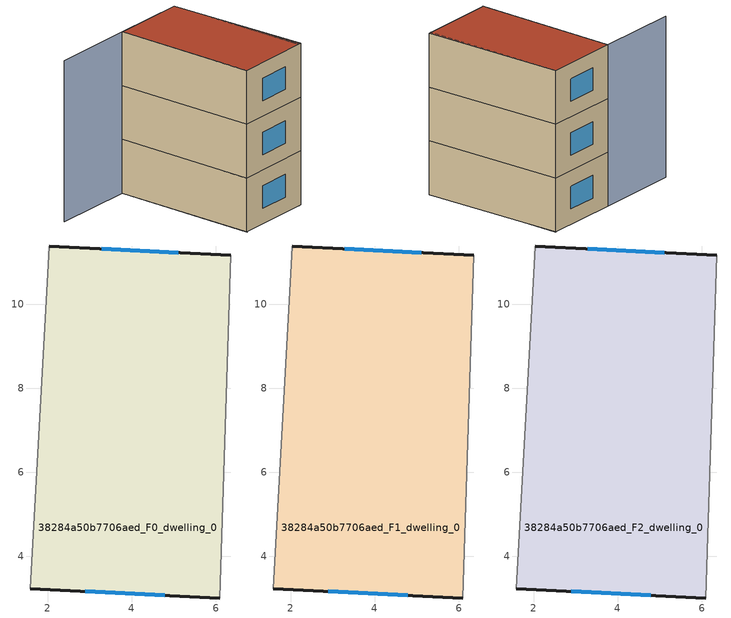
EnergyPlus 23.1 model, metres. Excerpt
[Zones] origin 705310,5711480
38284a50b7706aed_F0_dwelling_0
 floor ground (EU_floor_Construction): 6.35,11.16 6.09,3.01 1.59,3.23 2.04,11.38 z0
 wall outside (EU_wall_Construction): 6.35,11.16 2.04,11.38 / 1.59,3.23 6.09,3.01 z0:3
 wall adiabatic (EU_wall_Construction): 6.09,3.01 6.35,11.16 / 2.04,11.38 1.59,3.23 z0:3
 window (EU_Window_Construction): 5.11,11.22 3.28,11.32 / 2.89,3.16 4.79,3.07 z0.87:2.13
38284a50b7706aed_F1_dwelling_0
 floor to 38284a50b7706aed_F0_dwelling_0 (EU_floor_Construction): 6.35,11.16 6.09,3.01 1.59,3.23 2.04,11.38 z3
 wall outside (EU_wall_Construction): 6.35,11.16 2.04,11.38 / 1.59,3.23 6.09,3.01 z3:6
 wall adiabatic (EU_wall_Construction): 6.09,3.01 6.35,11.16 / 2.04,11.38 1.59,3.23 z3:6
 window (EU_Window_Construction): 5.11,11.22 3.28,11.32 / 2.89,3.16 4.79,3.07 z3.87:5.13
38284a50b7706aed_F2_dwelling_0
 floor to 38284a50b7706aed_F1_dwelling_0 (EU_floor_Construction): 6.35,11.16 6.09,3.01 1.59,3.23 2.04,11.38 z6
 wall outside (EU_wall_Construction): 6.35,11.16 2.04,11.38 / 1.59,3.23 6.09,3.01 z6:9
 wall adiabatic (EU_wall_Construction): 6.09,3.01 6.35,11.16 / 2.04,11.38 1.59,3.23 z6:9
 window (EU_Window_Construction): 5.11,11.22 3.28,11.32 / 2.89,3.16 4.79,3.07 z6.87:8.13
 roof outside (EU_roof_Construction): 6.09,3.01 6.35,11.16 2.04,11.38 1.59,3.23 z9
shading: 5.93,3.02 6.35,11.16 / -2.76,11.65 2.04,11.39 / 2.04,11.39 1.59,3.19 z0:9
[Building]
EU S2 Campaign: North Axis=0; Terrain=City; Solar Distribution=FullExterior
[Site:Location]
London: Latitude=51.5; Longitude=-0.5; Time Zone=0; Elevation=25
[SizingPeriod:WeatherFileDays]
AnnualSizingPeriod: Begin Month=1; Begin Day of Month=1; End Month=12; End Day of Month=31; Day of Week for Start Day=Monday; Use Weather File Daylight Saving Period=No; Use Weather File Rain and Snow Indicators=No
[MATERIAL]
EU_InternalMass_Material: Roughness=MediumRough; Thickness=0.1; Conductivity=1; Density=1800; Specific Heat=900; Thermal Absorptance=0.9; Solar Absorptance=0.7; Visible Absorptance=0.7
[MATERIAL:NOMASS] Roughness=MediumRough; Thermal Absorptance=0.9; Solar Absorptance=0.7; Visible Absorptance=0.7
Name | Thermal Resistance
EU_wall_NoMass | 0.724719
EU_roof_NoMass | 2.98947
EU_floor_NoMass | 2.39157
[WINDOWMATERIAL:SIMPLEGLAZINGSYSTEM]
EU_Window_SimpleGlazing: UFactor=2.63425; Solar Heat Gain Coefficient=0.76; Visible Transmittance=0.76
[CONSTRUCTION]
EU_wall_Construction: EU_wall_NoMass
EU_roof_Construction: EU_roof_NoMass
EU_floor_Construction: EU_floor_NoMass
EU_Window_Construction: EU_Window_SimpleGlazing
EU_InternalMass_Construction: EU_InternalMass_Material
[ZONE] Type=1; Multiplier=1; Ceiling Height=autocalculate; Volume=108.133; Floor Area=autocalculate; Part of Total Floor Area=Yes
38284a50b7706aed_F0_dwelling_0; 38284a50b7706aed_F1_dwelling_0; 38284a50b7706aed_F2_dwelling_0
[INTERNALMASS] Construction=EU_InternalMass_Construction; Surface Area=36.0443
Name | Zone or ZoneList
38284a50b7706aed_F0_dwelling_0_EU_InternalMass | 38284a50b7706aed_F0_dwelling_0
38284a50b7706aed_F1_dwelling_0_EU_InternalMass | 38284a50b7706aed_F1_dwelling_0
38284a50b7706aed_F2_dwelling_0_EU_InternalMass | 38284a50b7706aed_F2_dwelling_0
[OTHEREQUIPMENT] Fuel Type=Electricity; Design Level Calculation Method=Watts/Area; Power per Zone Floor Area=1; Fraction Latent=0; Fraction Radiant=0; Fraction Lost=0; Carbon Dioxide Generation Rate=0; EndUse Subcategory=EU_Step8_InternalGains
Name | Zone or ZoneList or Space or SpaceList | Schedule
EU_Step8_InternalGain_38284a50b7706aed_F0_dwelling_0_f000 | 38284a50b7706aed_F0_dwelling_0 | EU_Step8_GainSchedule_38284a50b7706aed_F0_dwelling_0_f000
EU_Step8_InternalGain_38284a50b7706aed_F1_dwelling_0_f000 | 38284a50b7706aed_F1_dwelling_0 | EU_Step8_GainSchedule_38284a50b7706aed_F1_dwelling_0_f000
EU_Step8_InternalGain_38284a50b7706aed_F2_dwelling_0_f000 | 38284a50b7706aed_F2_dwelling_0 | EU_Step8_GainSchedule_38284a50b7706aed_F2_dwelling_0_f000
[ZONEVENTILATION:DESIGNFLOWRATE] Schedule=EU_AlwaysOn; Design Flow Rate Calculation Method=AirChanges/Hour; Air Changes per Hour=0.418135; Ventilation Type=Natural; Fan Pressure Rise=0; Fan Total Efficiency=1; Constant Term Coefficient=1; Temperature Term Coefficient=0; Velocity Term Coefficient=0; Velocity Squared Term Coefficient=0; Minimum Indoor Temperature=-100; Maximum Indoor Temperature=100; Delta Temperature=-100; Minimum Outdoor Temperature=-100; Maximum Outdoor Temperature=100; Maximum Wind Speed=40
Name | Zone or ZoneList or Space or SpaceList
EU_ConstantAir_38284a50b7706aed_F0_dwelling_0 | 38284a50b7706aed_F0_dwelling_0
EU_ConstantAir_38284a50b7706aed_F1_dwelling_0 | 38284a50b7706aed_F1_dwelling_0
EU_ConstantAir_38284a50b7706aed_F2_dwelling_0 | 38284a50b7706aed_F2_dwelling_0
[HVACTEMPLATE:THERMOSTAT] Constant Heating Setpoint=20; Constant Cooling Setpoint=50
EU_HeatOnly_38284a50b7706aed_F0_dwelling_0; EU_HeatOnly_38284a50b7706aed_F1_dwelling_0; EU_HeatOnly_38284a50b7706aed_F2_dwelling_0
[HVACTEMPLATE:ZONE:IDEALLOADSAIRSYSTEM] System Availability Schedule=EU_AlwaysOn; Maximum Heating Supply Air Temperature=50; Minimum Cooling Supply Air Temperature=13; Maximum Heating Supply Air Humidity Ratio=0.0156; Minimum Cooling Supply Air Humidity Ratio=0.0077; Heating Limit=NoLimit; Cooling Limit=NoLimit; Heating Availability Schedule=EU_AlwaysOn; Cooling Availability Schedule=EU_CoolingOff; Dehumidification Control Type=ConstantSensibleHeatRatio; Cooling Sensible Heat Ratio=0.7; Dehumidification Setpoint=60; Humidification Control Type=None; Humidification Setpoint=30; Outdoor Air Method=None; Outdoor Air Flow Rate per Person=0.00944; Outdoor Air Flow Rate per Zone Floor Area=0; Outdoor Air Flow Rate per Zone=0; Demand Controlled Ventilation Type=None; Outdoor Air Economizer Type=NoEconomizer; Heat Recovery Type=None; Sensible Heat Recovery Effectiveness=0.7; Latent Heat Recovery Effectiveness=0.65
Name | Template Thermostat
38284a50b7706aed_F0_dwelling_0 | EU_HeatOnly_38284a50b7706aed_F0_dwelling_0
38284a50b7706aed_F1_dwelling_0 | EU_HeatOnly_38284a50b7706aed_F1_dwelling_0
38284a50b7706aed_F2_dwelling_0 | EU_HeatOnly_38284a50b7706aed_F2_dwelling_0
[SIZING:ZONE] Zone Cooling Design Supply Air Temperature Input Method=SupplyAirTemperature; Zone Cooling Design Supply Air Temperature=13; Zone Heating Design Supply Air Temperature Input Method=SupplyAirTemperature; Zone Heating Design Supply Air Temperature=50; Zone Cooling Design Supply Air Humidity Ratio=0.008; Zone Heating Design Supply Air Humidity Ratio=0.008; Cooling Design Air Flow Method=DesignDay; Cooling Design Air Flow Rate=0; Cooling Minimum Air Flow per Zone Floor Area=0.000762; Cooling Minimum Air Flow=0; Cooling Minimum Air Flow Fraction=0.2; Heating Design Air Flow Method=DesignDay; Heating Design Air Flow Rate=0; Heating Maximum Air Flow per Zone Floor Area=0.002032; Heating Maximum Air Flow=0.141576; Heating Maximum Air Flow Fraction=0.3; Account for Dedicated Outdoor Air System=No; Dedicated Outdoor Air System Control Strategy=NeutralSupplyAir; Dedicated Outdoor Air Low Setpoint Temperature for Design=autosize; Dedicated Outdoor Air High Setpoint Temperature for Design=autosize; Zone Load Sizing Method=Sensible Load Only No Latent Load; Zone Latent Cooling Design Supply Air Humidity Ratio Input Method=HumidityRatioDifference; Zone Cooling Design Supply Air Humidity Ratio Difference=0.005; Zone Latent Heating Design Supply Air Humidity Ratio Input Method=HumidityRatioDifference; Zone Humidification Design Supply Air Humidity Ratio Difference=0.005
38284a50b7706aed_F0_dwelling_0; 38284a50b7706aed_F1_dwelling_0; 38284a50b7706aed_F2_dwelling_0
[SCHEDULE:CONSTANT]
Name | Hourly Value
EU_AlwaysOn | 1
EU_CoolingOff | 0
[SCHEDULE:FILE] Column Number=1; Rows to Skip at Top=0; Number of Hours of Data=8760; Column Separator=Comma; Interpolate to Timestep=No; Minutes per Item=60; Adjust Schedule for Daylight Savings=Yes
Name | File
EU_Step8_GainSchedule_38284a50b7706aed_F0_dwelling_0_f000 | ../../schedules/38284a50b7706aed/38284a50b7706aed_F0_dwelling_0_f000_gain.csv
EU_Step8_GainSchedule_38284a50b7706aed_F1_dwelling_0_f000 | ../../schedules/38284a50b7706aed/38284a50b7706aed_F1_dwelling_0_f000_gain.csv
EU_Step8_GainSchedule_38284a50b7706aed_F2_dwelling_0_f000 | ../../schedules/38284a50b7706aed/38284a50b7706aed_F2_dwelling_0_f000_gain.csv
